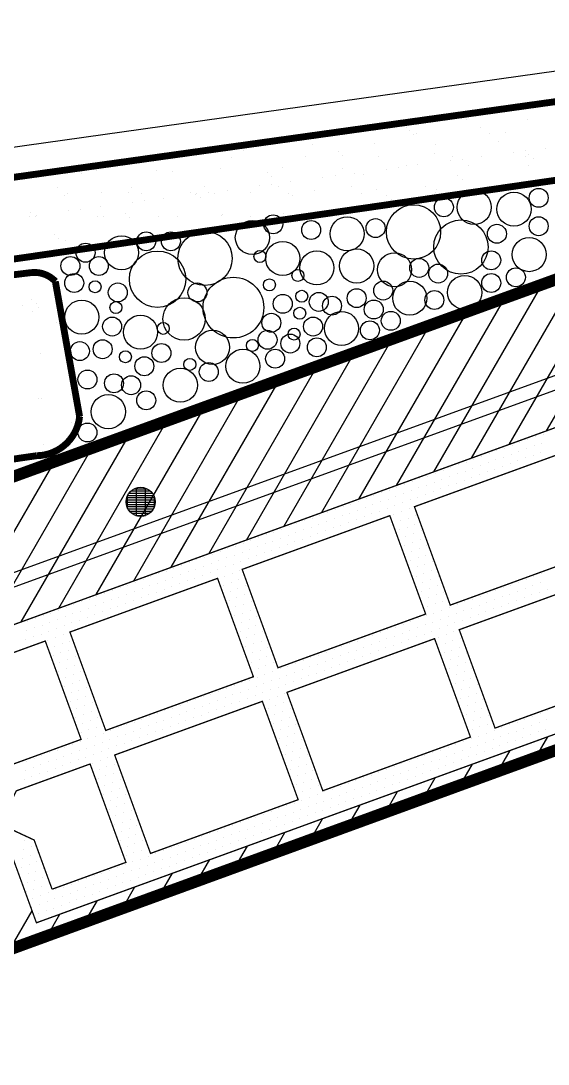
# Model space of a CAD drawing. Header units: inches. Extents: x -370 to 18, y -197 to 199.
# Drawn here: x -236.47 to -234.678, y -28.797 to -25.248 of the extents above; entities that cross this region are included whole.
import ezdxf

# ---------------------------------------------------------------- set-up
doc = ezdxf.new("R2010")
doc.units = ezdxf.units.IN
doc.header["$MEASUREMENT"] = 0
doc.layers.add('TRAMAS', color=7, linetype='Continuous')

# ---------------------------------------------------------------- blocks, each defined once
blk = doc.blocks.new('*X580')
at = {"color": 0}
for p, q in [((3.1316, 4.1241), (3.3423, 4.489)), ((3.0585, 4.0975), (3.2692, 4.4624)), ((2.9854, 4.0709), (3.1961, 4.4358)), ((2.9123, 4.0443), (3.123, 4.4093)), ((2.8392, 4.0177), (3.05, 4.3827)), ((2.7661, 3.9911), (2.9769, 4.3561)), ((2.6931, 3.9645), (2.9038, 4.3296)), ((2.62, 3.9379), (2.8307, 4.303)), ((2.5469, 3.9113), (2.7577, 4.2764)), ((2.4738, 3.8847), (2.6846, 4.2499)), ((2.4007, 3.8581), (2.6115, 4.2233)), ((2.3276, 3.8315), (2.5384, 4.1967)), ((2.2545, 3.8049), (2.4654, 4.1701)), ((2.1814, 3.7783), (2.3923, 4.1436)), ((2.1083, 3.7517), (2.3192, 4.117)), ((2.0352, 3.7251), (2.2461, 4.0904)), ((1.9621, 3.6985), (2.1731, 4.0639)), ((3.1105, 3.4875), (3.1338, 3.5279)), ((3.0373, 3.4608), (3.0607, 3.5013)), ((2.9641, 3.434), (2.9876, 3.4747)), ((2.891, 3.4073), (2.9145, 3.4481)), ((2.8178, 3.3806), (2.8414, 3.4215)), ((2.7447, 3.3539), (2.7683, 3.3949)), ((2.6715, 3.3272), (2.6952, 3.3683)), ((2.5983, 3.3005), (2.6221, 3.3417)), ((2.5252, 3.2737), (2.5491, 3.3151)), ((2.452, 3.247), (2.476, 3.2885)), ((2.3789, 3.2203), (2.4029, 3.2619)), ((2.3057, 3.1936), (2.3298, 3.2353)), ((2.2325, 3.1669), (2.2567, 3.2087)), ((2.0862, 3.1134), (2.1297, 3.1887)), ((2.1594, 3.1402), (2.1836, 3.1821))]:
    blk.add_line(p, q, dxfattribs=at)
blk = doc.blocks.new('*X577')
at = {"color": 0}
for p, q in [((6.0625, 5.4375), (6.0625, 5.4375)), ((6.09375, 5.4375), (6.09375, 5.4375)), ((6.125, 5.4375), (6.125, 5.4375)), ((6.15625, 5.4375), (6.15625, 5.4375)), ((6.1875, 5.4375), (6.1875, 5.4375)), ((6.21875, 5.4375), (6.21875, 5.4375)), ((6.25, 5.4375), (6.25, 5.4375)), ((6.28125, 5.4375), (6.28125, 5.4375)), ((6.3125, 5.4375), (6.3125, 5.4375)), ((6.34375, 5.4375), (6.34375, 5.4375)), ((6.375, 5.4375), (6.375, 5.4375)), ((6.40625, 5.4375), (6.40625, 5.4375)), ((6.4375, 5.4375), (6.4375, 5.4375)), ((6.46875, 5.4375), (6.46875, 5.4375)), ((6.5, 5.4375), (6.5, 5.4375)), ((6.53125, 5.4375), (6.53125, 5.4375)), ((6.5625, 5.4375), (6.5625, 5.4375)), ((6.59375, 5.4375), (6.59375, 5.4375)), ((6.625, 5.4375), (6.625, 5.4375)), ((6.65625, 5.4375), (6.65625, 5.4375)), ((6.6875, 5.4375), (6.6875, 5.4375)), ((6.71875, 5.4375), (6.71875, 5.4375)), ((6.75, 5.4375), (6.75, 5.4375)), ((6.78125, 5.4375), (6.78125, 5.4375)), ((6.8125, 5.4375), (6.8125, 5.4375)), ((6.84375, 5.4375), (6.84375, 5.4375)), ((6.875, 5.4375), (6.875, 5.4375)), ((6.90625, 5.4375), (6.90625, 5.4375)), ((6.9375, 5.4375), (6.9375, 5.4375)), ((6.96875, 5.4375), (6.96875, 5.4375)), ((7, 5.4375), (7, 5.4375)), ((7.03125, 5.4375), (7.03125, 5.4375)), ((7.0625, 5.4375), (7.0625, 5.4375)), ((7.09375, 5.4375), (7.09375, 5.4375)), ((7.125, 5.4375), (7.125, 5.4375)), ((7.15625, 5.4375), (7.15625, 5.4375)), ((7.1875, 5.4375), (7.1875, 5.4375)), ((7.21875, 5.4375), (7.21875, 5.4375)), ((7.25, 5.4375), (7.25, 5.4375)), ((7.28125, 5.4375), (7.28125, 5.4375)), ((7.3125, 5.4375), (7.3125, 5.4375)), ((7.34375, 5.4375), (7.34375, 5.4375)), ((7.375, 5.4375), (7.375, 5.4375)), ((7.40625, 5.4375), (7.40625, 5.4375)), ((7.4375, 5.4375), (7.4375, 5.4375)), ((7.46875, 5.4375), (7.46875, 5.4375)), ((7.5, 5.4375), (7.5, 5.4375)), ((7.53125, 5.4375), (7.53125, 5.4375)), ((7.5625, 5.4375), (7.5625, 5.4375)), ((7.59375, 5.4375), (7.59375, 5.4375)), ((7.625, 5.4375), (7.625, 5.4375)), ((7.65625, 5.4375), (7.65625, 5.4375)), ((7.6875, 5.4375), (7.6875, 5.4375)), ((7.71875, 5.4375), (7.71875, 5.4375)), ((7.75, 5.4375), (7.75, 5.4375)), ((7.78125, 5.4375), (7.78125, 5.4375)), ((7.8125, 5.4375), (7.8125, 5.4375)), ((7.84375, 5.4375), (7.84375, 5.4375)), ((7.875, 5.4375), (7.875, 5.4375)), ((7.90625, 5.4375), (7.90625, 5.4375)), ((7.9375, 5.4375), (7.9375, 5.4375)), ((7.96875, 5.4375), (7.96875, 5.4375)), ((8, 5.4375), (8, 5.4375)), ((8.03125, 5.4375), (8.03125, 5.4375)), ((8.0625, 5.4375), (8.0625, 5.4375)), ((8.09375, 5.4375), (8.09375, 5.4375)), ((8.125, 5.4375), (8.125, 5.4375)), ((8.15625, 5.4375), (8.15625, 5.4375)), ((6.046875, 5.40625), (6.046875, 5.40625)), ((6.078125, 5.40625), (6.078125, 5.40625)), ((6.109375, 5.40625), (6.109375, 5.40625)), ((6.140625, 5.40625), (6.140625, 5.40625)), ((6.171875, 5.40625), (6.171875, 5.40625)), ((6.203125, 5.40625), (6.203125, 5.40625)), ((6.234375, 5.40625), (6.234375, 5.40625)), ((6.265625, 5.40625), (6.265625, 5.40625)), ((6.296875, 5.40625), (6.296875, 5.40625)), ((6.328125, 5.40625), (6.328125, 5.40625)), ((6.359375, 5.40625), (6.359375, 5.40625)), ((6.390625, 5.40625), (6.390625, 5.40625)), ((6.421875, 5.40625), (6.421875, 5.40625)), ((6.453125, 5.40625), (6.453125, 5.40625)), ((6.484375, 5.40625), (6.484375, 5.40625)), ((6.515625, 5.40625), (6.515625, 5.40625)), ((6.546875, 5.40625), (6.546875, 5.40625)), ((6.578125, 5.40625), (6.578125, 5.40625)), ((6.609375, 5.40625), (6.609375, 5.40625)), ((6.640625, 5.40625), (6.640625, 5.40625)), ((6.671875, 5.40625), (6.671875, 5.40625)), ((6.703125, 5.40625), (6.703125, 5.40625)), ((6.734375, 5.40625), (6.734375, 5.40625)), ((6.765625, 5.40625), (6.765625, 5.40625)), ((6.796875, 5.40625), (6.796875, 5.40625)), ((6.828125, 5.40625), (6.828125, 5.40625)), ((6.859375, 5.40625), (6.859375, 5.40625)), ((6.890625, 5.40625), (6.890625, 5.40625)), ((6.921875, 5.40625), (6.921875, 5.40625)), ((6.953125, 5.40625), (6.953125, 5.40625)), ((6.984375, 5.40625), (6.984375, 5.40625)), ((7.015625, 5.40625), (7.015625, 5.40625)), ((7.046875, 5.40625), (7.046875, 5.40625)), ((7.078125, 5.40625), (7.078125, 5.40625)), ((7.109375, 5.40625), (7.109375, 5.40625)), ((7.140625, 5.40625), (7.140625, 5.40625)), ((7.171875, 5.40625), (7.171875, 5.40625)), ((7.203125, 5.40625), (7.203125, 5.40625)), ((7.234375, 5.40625), (7.234375, 5.40625)), ((7.265625, 5.40625), (7.265625, 5.40625)), ((7.296875, 5.40625), (7.296875, 5.40625)), ((7.328125, 5.40625), (7.328125, 5.40625)), ((7.359375, 5.40625), (7.359375, 5.40625)), ((7.390625, 5.40625), (7.390625, 5.40625)), ((7.421875, 5.40625), (7.421875, 5.40625)), ((7.453125, 5.40625), (7.453125, 5.40625)), ((7.484375, 5.40625), (7.484375, 5.40625)), ((7.515625, 5.40625), (7.515625, 5.40625)), ((7.546875, 5.40625), (7.546875, 5.40625)), ((7.578125, 5.40625), (7.578125, 5.40625)), ((7.609375, 5.40625), (7.609375, 5.40625)), ((7.640625, 5.40625), (7.640625, 5.40625)), ((7.671875, 5.40625), (7.671875, 5.40625)), ((7.703125, 5.40625), (7.703125, 5.40625)), ((7.734375, 5.40625), (7.734375, 5.40625)), ((7.765625, 5.40625), (7.765625, 5.40625)), ((7.796875, 5.40625), (7.796875, 5.40625)), ((7.828125, 5.40625), (7.828125, 5.40625)), ((7.859375, 5.40625), (7.859375, 5.40625)), ((7.890625, 5.40625), (7.890625, 5.40625)), ((7.921875, 5.40625), (7.921875, 5.40625)), ((7.953125, 5.40625), (7.953125, 5.40625)), ((7.984375, 5.40625), (7.984375, 5.40625)), ((8.015625, 5.40625), (8.015625, 5.40625)), ((8.046875, 5.40625), (8.046875, 5.40625)), ((8.078125, 5.40625), (8.078125, 5.40625)), ((8.109375, 5.40625), (8.109375, 5.40625)), ((8.140625, 5.40625), (8.140625, 5.40625)), ((6.03125, 5.375), (6.03125, 5.375)), ((6.0625, 5.375), (6.0625, 5.375)), ((6.09375, 5.375), (6.09375, 5.375)), ((6.109375, 5.34375), (6.109375, 5.34375)), ((6.125, 5.375), (6.125, 5.375)), ((6.140625, 5.34375), (6.140625, 5.34375)), ((6.15625, 5.375), (6.15625, 5.375)), ((6.171875, 5.34375), (6.171875, 5.34375)), ((6.1875, 5.375), (6.1875, 5.375)), ((6.21875, 5.375), (6.21875, 5.375)), ((6.25, 5.375), (6.25, 5.375)), ((6.28125, 5.375), (6.28125, 5.375)), ((6.3125, 5.375), (6.3125, 5.375)), ((6.34375, 5.375), (6.34375, 5.375)), ((6.375, 5.375), (6.375, 5.375)), ((6.40625, 5.375), (6.40625, 5.375)), ((6.4375, 5.375), (6.4375, 5.375)), ((6.46875, 5.375), (6.46875, 5.375)), ((6.5, 5.375), (6.5, 5.375)), ((6.53125, 5.375), (6.53125, 5.375)), ((6.5625, 5.375), (6.5625, 5.375)), ((6.59375, 5.375), (6.59375, 5.375)), ((6.625, 5.375), (6.625, 5.375)), ((6.65625, 5.375), (6.65625, 5.375)), ((6.6875, 5.375), (6.6875, 5.375)), ((6.71875, 5.375), (6.71875, 5.375)), ((6.75, 5.375), (6.75, 5.375)), ((6.78125, 5.375), (6.78125, 5.375)), ((6.8125, 5.375), (6.8125, 5.375)), ((6.828125, 5.34375), (6.828125, 5.34375)), ((6.84375, 5.375), (6.84375, 5.375)), ((6.859375, 5.34375), (6.859375, 5.34375)), ((6.875, 5.375), (6.875, 5.375)), ((6.890625, 5.34375), (6.890625, 5.34375)), ((6.90625, 5.375), (6.90625, 5.375)), ((6.9375, 5.375), (6.9375, 5.375)), ((6.96875, 5.375), (6.96875, 5.375)), ((7, 5.375), (7, 5.375)), ((7.03125, 5.375), (7.03125, 5.375)), ((7.0625, 5.375), (7.0625, 5.375)), ((7.09375, 5.375), (7.09375, 5.375)), ((7.125, 5.375), (7.125, 5.375)), ((7.15625, 5.375), (7.15625, 5.375)), ((7.1875, 5.375), (7.1875, 5.375)), ((7.21875, 5.375), (7.21875, 5.375)), ((7.25, 5.375), (7.25, 5.375)), ((7.28125, 5.375), (7.28125, 5.375)), ((7.3125, 5.375), (7.3125, 5.375)), ((7.34375, 5.375), (7.34375, 5.375)), ((7.375, 5.375), (7.375, 5.375)), ((7.40625, 5.375), (7.40625, 5.375)), ((7.4375, 5.375), (7.4375, 5.375)), ((7.46875, 5.375), (7.46875, 5.375)), ((7.5, 5.375), (7.5, 5.375)), ((7.515625, 5.34375), (7.515625, 5.34375)), ((7.53125, 5.375), (7.53125, 5.375)), ((7.546875, 5.34375), (7.546875, 5.34375)), ((7.5625, 5.375), (7.5625, 5.375)), ((7.578125, 5.34375), (7.578125, 5.34375)), ((7.59375, 5.375), (7.59375, 5.375)), ((7.625, 5.375), (7.625, 5.375)), ((7.65625, 5.375), (7.65625, 5.375)), ((7.6875, 5.375), (7.6875, 5.375)), ((7.71875, 5.375), (7.71875, 5.375)), ((7.75, 5.375), (7.75, 5.375)), ((7.78125, 5.375), (7.78125, 5.375)), ((7.8125, 5.375), (7.8125, 5.375)), ((7.84375, 5.375), (7.84375, 5.375)), ((7.875, 5.375), (7.875, 5.375)), ((7.90625, 5.375), (7.90625, 5.375)), ((7.9375, 5.375), (7.9375, 5.375)), ((7.96875, 5.375), (7.96875, 5.375)), ((8, 5.375), (8, 5.375)), ((8.03125, 5.375), (8.03125, 5.375)), ((8.0625, 5.375), (8.0625, 5.375)), ((8.09375, 5.375), (8.09375, 5.375)), ((8.125, 5.375), (8.125, 5.375)), ((6.125, 5.3125), (6.125, 5.3125)), ((6.15625, 5.3125), (6.15625, 5.3125)), ((6.1875, 5.3125), (6.1875, 5.3125)), ((6.8125, 5.3125), (6.8125, 5.3125)), ((6.84375, 5.3125), (6.84375, 5.3125)), ((6.875, 5.3125), (6.875, 5.3125)), ((7.5, 5.3125), (7.5, 5.3125)), ((7.53125, 5.3125), (7.53125, 5.3125)), ((7.5625, 5.3125), (7.5625, 5.3125)), ((7.59375, 5.3125), (7.59375, 5.3125)), ((6.109375, 5.28125), (6.109375, 5.28125)), ((6.140625, 5.28125), (6.140625, 5.28125)), ((6.171875, 5.28125), (6.171875, 5.28125)), ((6.828125, 5.28125), (6.828125, 5.28125)), ((6.859375, 5.28125), (6.859375, 5.28125)), ((6.890625, 5.28125), (6.890625, 5.28125)), ((7.515625, 5.28125), (7.515625, 5.28125)), ((7.546875, 5.28125), (7.546875, 5.28125)), ((7.578125, 5.28125), (7.578125, 5.28125)), ((6.125, 5.25), (6.125, 5.25)), ((6.15625, 5.25), (6.15625, 5.25)), ((6.1875, 5.25), (6.1875, 5.25)), ((6.8125, 5.25), (6.8125, 5.25)), ((6.84375, 5.25), (6.84375, 5.25)), ((6.875, 5.25), (6.875, 5.25)), ((7.5, 5.25), (7.5, 5.25)), ((7.53125, 5.25), (7.53125, 5.25)), ((7.5625, 5.25), (7.5625, 5.25)), ((7.59375, 5.25), (7.59375, 5.25)), ((6.109375, 5.21875), (6.109375, 5.21875)), ((6.125, 5.1875), (6.125, 5.1875)), ((6.140625, 5.21875), (6.140625, 5.21875)), ((6.15625, 5.1875), (6.15625, 5.1875)), ((6.171875, 5.21875), (6.171875, 5.21875)), ((6.1875, 5.1875), (6.1875, 5.1875)), ((6.8125, 5.1875), (6.8125, 5.1875)), ((6.828125, 5.21875), (6.828125, 5.21875)), ((6.84375, 5.1875), (6.84375, 5.1875)), ((6.859375, 5.21875), (6.859375, 5.21875)), ((6.875, 5.1875), (6.875, 5.1875)), ((6.890625, 5.21875), (6.890625, 5.21875)), ((7.5, 5.1875), (7.5, 5.1875)), ((7.515625, 5.21875), (7.515625, 5.21875)), ((7.53125, 5.1875), (7.53125, 5.1875)), ((7.546875, 5.21875), (7.546875, 5.21875)), ((7.5625, 5.1875), (7.5625, 5.1875)), ((7.578125, 5.21875), (7.578125, 5.21875)), ((7.59375, 5.1875), (7.59375, 5.1875)), ((6.109375, 5.15625), (6.109375, 5.15625)), ((6.140625, 5.15625), (6.140625, 5.15625)), ((6.171875, 5.15625), (6.171875, 5.15625)), ((6.828125, 5.15625), (6.828125, 5.15625)), ((6.859375, 5.15625), (6.859375, 5.15625)), ((6.890625, 5.15625), (6.890625, 5.15625)), ((7.515625, 5.15625), (7.515625, 5.15625)), ((7.546875, 5.15625), (7.546875, 5.15625)), ((7.578125, 5.15625), (7.578125, 5.15625)), ((6.125, 5.125), (6.125, 5.125)), ((6.15625, 5.125), (6.15625, 5.125)), ((6.1875, 5.125), (6.1875, 5.125)), ((6.8125, 5.125), (6.8125, 5.125)), ((6.84375, 5.125), (6.84375, 5.125)), ((6.875, 5.125), (6.875, 5.125)), ((7.5, 5.125), (7.5, 5.125)), ((7.53125, 5.125), (7.53125, 5.125)), ((7.5625, 5.125), (7.5625, 5.125)), ((7.59375, 5.125), (7.59375, 5.125)), ((6.109375, 5.09375), (6.109375, 5.09375)), ((6.125, 5.0625), (6.125, 5.0625)), ((6.140625, 5.09375), (6.140625, 5.09375)), ((6.15625, 5.0625), (6.15625, 5.0625)), ((6.171875, 5.09375), (6.171875, 5.09375)), ((6.1875, 5.0625), (6.1875, 5.0625)), ((6.8125, 5.0625), (6.8125, 5.0625)), ((6.828125, 5.09375), (6.828125, 5.09375)), ((6.84375, 5.0625), (6.84375, 5.0625)), ((6.859375, 5.09375), (6.859375, 5.09375)), ((6.875, 5.0625), (6.875, 5.0625)), ((6.890625, 5.09375), (6.890625, 5.09375)), ((7.5, 5.0625), (7.5, 5.0625)), ((7.515625, 5.09375), (7.515625, 5.09375)), ((7.53125, 5.0625), (7.53125, 5.0625)), ((7.546875, 5.09375), (7.546875, 5.09375)), ((7.5625, 5.0625), (7.5625, 5.0625)), ((7.578125, 5.09375), (7.578125, 5.09375)), ((7.59375, 5.0625), (7.59375, 5.0625)), ((6.109375, 5.03125), (6.109375, 5.03125)), ((6.140625, 5.03125), (6.140625, 5.03125)), ((6.171875, 5.03125), (6.171875, 5.03125)), ((6.828125, 5.03125), (6.828125, 5.03125)), ((6.859375, 5.03125), (6.859375, 5.03125)), ((6.890625, 5.03125), (6.890625, 5.03125)), ((7.515625, 5.03125), (7.515625, 5.03125)), ((7.546875, 5.03125), (7.546875, 5.03125)), ((7.578125, 5.03125), (7.578125, 5.03125)), ((6.125, 5), (6.125, 5)), ((6.15625, 5), (6.15625, 5)), ((6.1875, 5), (6.1875, 5)), ((6.8125, 5), (6.8125, 5)), ((6.84375, 5), (6.84375, 5)), ((6.875, 5), (6.875, 5)), ((7.5, 5), (7.5, 5)), ((7.53125, 5), (7.53125, 5)), ((7.5625, 5), (7.5625, 5)), ((7.59375, 5), (7.59375, 5)), ((6.109375, 4.96875), (6.109375, 4.96875)), ((6.140625, 4.96875), (6.140625, 4.96875)), ((6.171875, 4.96875), (6.171875, 4.96875)), ((6.828125, 4.96875), (6.828125, 4.96875)), ((6.859375, 4.96875), (6.859375, 4.96875)), ((6.890625, 4.96875), (6.890625, 4.96875)), ((7.515625, 4.96875), (7.515625, 4.96875)), ((7.546875, 4.96875), (7.546875, 4.96875)), ((7.578125, 4.96875), (7.578125, 4.96875)), ((5.859375, 4.90625), (5.859375, 4.90625)), ((5.875, 4.9375), (5.875, 4.9375)), ((5.890625, 4.90625), (5.890625, 4.90625)), ((5.90625, 4.9375), (5.90625, 4.9375)), ((5.921875, 4.90625), (5.921875, 4.90625)), ((5.9375, 4.9375), (5.9375, 4.9375)), ((5.953125, 4.90625), (5.953125, 4.90625)), ((5.96875, 4.9375), (5.96875, 4.9375)), ((5.984375, 4.90625), (5.984375, 4.90625)), ((6, 4.9375), (6, 4.9375)), ((6.015625, 4.90625), (6.015625, 4.90625)), ((6.03125, 4.9375), (6.03125, 4.9375)), ((6.046875, 4.90625), (6.046875, 4.90625)), ((6.0625, 4.9375), (6.0625, 4.9375)), ((6.078125, 4.90625), (6.078125, 4.90625)), ((6.09375, 4.9375), (6.09375, 4.9375)), ((6.109375, 4.90625), (6.109375, 4.90625)), ((6.125, 4.9375), (6.125, 4.9375)), ((6.140625, 4.90625), (6.140625, 4.90625)), ((6.15625, 4.9375), (6.15625, 4.9375)), ((6.171875, 4.90625), (6.171875, 4.90625)), ((6.1875, 4.9375), (6.1875, 4.9375)), ((6.203125, 4.90625), (6.203125, 4.90625)), ((6.21875, 4.9375), (6.21875, 4.9375)), ((6.234375, 4.90625), (6.234375, 4.90625)), ((6.25, 4.9375), (6.25, 4.9375)), ((6.265625, 4.90625), (6.265625, 4.90625)), ((6.28125, 4.9375), (6.28125, 4.9375)), ((6.296875, 4.90625), (6.296875, 4.90625)), ((6.3125, 4.9375), (6.3125, 4.9375)), ((6.328125, 4.90625), (6.328125, 4.90625)), ((6.34375, 4.9375), (6.34375, 4.9375)), ((6.359375, 4.90625), (6.359375, 4.90625)), ((6.375, 4.9375), (6.375, 4.9375)), ((6.390625, 4.90625), (6.390625, 4.90625)), ((6.40625, 4.9375), (6.40625, 4.9375)), ((6.421875, 4.90625), (6.421875, 4.90625)), ((6.4375, 4.9375), (6.4375, 4.9375)), ((6.453125, 4.90625), (6.453125, 4.90625)), ((6.46875, 4.9375), (6.46875, 4.9375)), ((6.484375, 4.90625), (6.484375, 4.90625)), ((6.5, 4.9375), (6.5, 4.9375)), ((6.515625, 4.90625), (6.515625, 4.90625)), ((6.53125, 4.9375), (6.53125, 4.9375)), ((6.546875, 4.90625), (6.546875, 4.90625)), ((6.5625, 4.9375), (6.5625, 4.9375)), ((6.578125, 4.90625), (6.578125, 4.90625)), ((6.59375, 4.9375), (6.59375, 4.9375)), ((6.609375, 4.90625), (6.609375, 4.90625)), ((6.625, 4.9375), (6.625, 4.9375)), ((6.640625, 4.90625), (6.640625, 4.90625)), ((6.65625, 4.9375), (6.65625, 4.9375)), ((6.671875, 4.90625), (6.671875, 4.90625)), ((6.6875, 4.9375), (6.6875, 4.9375)), ((6.703125, 4.90625), (6.703125, 4.90625)), ((6.71875, 4.9375), (6.71875, 4.9375)), ((6.734375, 4.90625), (6.734375, 4.90625)), ((6.75, 4.9375), (6.75, 4.9375)), ((6.765625, 4.90625), (6.765625, 4.90625)), ((6.78125, 4.9375), (6.78125, 4.9375)), ((6.796875, 4.90625), (6.796875, 4.90625)), ((6.8125, 4.9375), (6.8125, 4.9375)), ((6.828125, 4.90625), (6.828125, 4.90625)), ((6.84375, 4.9375), (6.84375, 4.9375)), ((6.859375, 4.90625), (6.859375, 4.90625)), ((6.875, 4.9375), (6.875, 4.9375)), ((6.890625, 4.90625), (6.890625, 4.90625)), ((6.90625, 4.9375), (6.90625, 4.9375)), ((6.921875, 4.90625), (6.921875, 4.90625)), ((6.9375, 4.9375), (6.9375, 4.9375)), ((6.953125, 4.90625), (6.953125, 4.90625)), ((6.96875, 4.9375), (6.96875, 4.9375)), ((6.984375, 4.90625), (6.984375, 4.90625)), ((7, 4.9375), (7, 4.9375)), ((7.015625, 4.90625), (7.015625, 4.90625)), ((7.03125, 4.9375), (7.03125, 4.9375)), ((7.046875, 4.90625), (7.046875, 4.90625)), ((7.0625, 4.9375), (7.0625, 4.9375)), ((7.078125, 4.90625), (7.078125, 4.90625)), ((7.09375, 4.9375), (7.09375, 4.9375)), ((7.109375, 4.90625), (7.109375, 4.90625)), ((7.125, 4.9375), (7.125, 4.9375)), ((7.140625, 4.90625), (7.140625, 4.90625)), ((7.15625, 4.9375), (7.15625, 4.9375)), ((7.171875, 4.90625), (7.171875, 4.90625)), ((7.1875, 4.9375), (7.1875, 4.9375)), ((7.203125, 4.90625), (7.203125, 4.90625)), ((7.21875, 4.9375), (7.21875, 4.9375)), ((7.234375, 4.90625), (7.234375, 4.90625)), ((7.25, 4.9375), (7.25, 4.9375)), ((7.265625, 4.90625), (7.265625, 4.90625)), ((7.28125, 4.9375), (7.28125, 4.9375)), ((7.296875, 4.90625), (7.296875, 4.90625)), ((7.3125, 4.9375), (7.3125, 4.9375)), ((7.328125, 4.90625), (7.328125, 4.90625)), ((7.34375, 4.9375), (7.34375, 4.9375)), ((7.359375, 4.90625), (7.359375, 4.90625)), ((7.375, 4.9375), (7.375, 4.9375)), ((7.390625, 4.90625), (7.390625, 4.90625)), ((7.40625, 4.9375), (7.40625, 4.9375)), ((7.421875, 4.90625), (7.421875, 4.90625)), ((7.4375, 4.9375), (7.4375, 4.9375)), ((7.453125, 4.90625), (7.453125, 4.90625)), ((7.46875, 4.9375), (7.46875, 4.9375)), ((7.484375, 4.90625), (7.484375, 4.90625)), ((7.5, 4.9375), (7.5, 4.9375)), ((7.515625, 4.90625), (7.515625, 4.90625)), ((7.53125, 4.9375), (7.53125, 4.9375)), ((7.546875, 4.90625), (7.546875, 4.90625)), ((7.5625, 4.9375), (7.5625, 4.9375)), ((7.578125, 4.90625), (7.578125, 4.90625)), ((7.59375, 4.9375), (7.59375, 4.9375)), ((7.609375, 4.90625), (7.609375, 4.90625)), ((7.625, 4.9375), (7.625, 4.9375)), ((7.640625, 4.90625), (7.640625, 4.90625)), ((7.65625, 4.9375), (7.65625, 4.9375)), ((7.671875, 4.90625), (7.671875, 4.90625)), ((7.6875, 4.9375), (7.6875, 4.9375)), ((7.703125, 4.90625), (7.703125, 4.90625)), ((7.71875, 4.9375), (7.71875, 4.9375)), ((7.734375, 4.90625), (7.734375, 4.90625)), ((7.75, 4.9375), (7.75, 4.9375)), ((7.765625, 4.90625), (7.765625, 4.90625)), ((7.78125, 4.9375), (7.78125, 4.9375)), ((7.796875, 4.90625), (7.796875, 4.90625)), ((7.8125, 4.9375), (7.8125, 4.9375)), ((7.828125, 4.90625), (7.828125, 4.90625)), ((7.84375, 4.9375), (7.84375, 4.9375)), ((7.859375, 4.90625), (7.859375, 4.90625)), ((7.875, 4.9375), (7.875, 4.9375)), ((7.890625, 4.90625), (7.890625, 4.90625)), ((7.90625, 4.9375), (7.90625, 4.9375)), ((7.921875, 4.90625), (7.921875, 4.90625)), ((7.9375, 4.9375), (7.9375, 4.9375)), ((7.953125, 4.90625), (7.953125, 4.90625)), ((7.96875, 4.9375), (7.96875, 4.9375)), ((5.84375, 4.875), (5.84375, 4.875)), ((5.875, 4.875), (5.875, 4.875)), ((5.90625, 4.875), (5.90625, 4.875)), ((5.9375, 4.875), (5.9375, 4.875)), ((5.96875, 4.875), (5.96875, 4.875)), ((6, 4.875), (6, 4.875)), ((6.03125, 4.875), (6.03125, 4.875)), ((6.0625, 4.875), (6.0625, 4.875)), ((6.09375, 4.875), (6.09375, 4.875)), ((6.125, 4.875), (6.125, 4.875)), ((6.15625, 4.875), (6.15625, 4.875)), ((6.1875, 4.875), (6.1875, 4.875)), ((6.21875, 4.875), (6.21875, 4.875)), ((6.25, 4.875), (6.25, 4.875)), ((6.28125, 4.875), (6.28125, 4.875)), ((6.3125, 4.875), (6.3125, 4.875)), ((6.34375, 4.875), (6.34375, 4.875)), ((6.375, 4.875), (6.375, 4.875)), ((6.40625, 4.875), (6.40625, 4.875)), ((6.4375, 4.875), (6.4375, 4.875)), ((6.46875, 4.875), (6.46875, 4.875)), ((6.5, 4.875), (6.5, 4.875)), ((6.53125, 4.875), (6.53125, 4.875)), ((6.5625, 4.875), (6.5625, 4.875)), ((6.59375, 4.875), (6.59375, 4.875)), ((6.625, 4.875), (6.625, 4.875)), ((6.65625, 4.875), (6.65625, 4.875)), ((6.6875, 4.875), (6.6875, 4.875)), ((6.71875, 4.875), (6.71875, 4.875)), ((6.75, 4.875), (6.75, 4.875)), ((6.78125, 4.875), (6.78125, 4.875)), ((6.8125, 4.875), (6.8125, 4.875)), ((6.84375, 4.875), (6.84375, 4.875)), ((6.875, 4.875), (6.875, 4.875)), ((6.90625, 4.875), (6.90625, 4.875)), ((6.9375, 4.875), (6.9375, 4.875)), ((6.96875, 4.875), (6.96875, 4.875)), ((7, 4.875), (7, 4.875)), ((7.03125, 4.875), (7.03125, 4.875)), ((7.0625, 4.875), (7.0625, 4.875)), ((7.09375, 4.875), (7.09375, 4.875)), ((7.125, 4.875), (7.125, 4.875)), ((7.15625, 4.875), (7.15625, 4.875)), ((7.1875, 4.875), (7.1875, 4.875)), ((7.21875, 4.875), (7.21875, 4.875)), ((7.25, 4.875), (7.25, 4.875)), ((7.28125, 4.875), (7.28125, 4.875)), ((7.3125, 4.875), (7.3125, 4.875)), ((7.34375, 4.875), (7.34375, 4.875)), ((7.375, 4.875), (7.375, 4.875)), ((7.40625, 4.875), (7.40625, 4.875)), ((7.4375, 4.875), (7.4375, 4.875)), ((7.46875, 4.875), (7.46875, 4.875)), ((7.5, 4.875), (7.5, 4.875)), ((7.53125, 4.875), (7.53125, 4.875)), ((7.5625, 4.875), (7.5625, 4.875)), ((7.59375, 4.875), (7.59375, 4.875)), ((7.625, 4.875), (7.625, 4.875)), ((7.65625, 4.875), (7.65625, 4.875)), ((7.6875, 4.875), (7.6875, 4.875)), ((7.71875, 4.875), (7.71875, 4.875)), ((7.75, 4.875), (7.75, 4.875)), ((7.78125, 4.875), (7.78125, 4.875)), ((7.8125, 4.875), (7.8125, 4.875)), ((7.84375, 4.875), (7.84375, 4.875)), ((7.875, 4.875), (7.875, 4.875)), ((7.90625, 4.875), (7.90625, 4.875)), ((7.9375, 4.875), (7.9375, 4.875)), ((7.96875, 4.875), (7.96875, 4.875)), ((6.109375, 4.84375), (6.109375, 4.84375)), ((6.140625, 4.84375), (6.140625, 4.84375)), ((6.171875, 4.84375), (6.171875, 4.84375)), ((6.828125, 4.84375), (6.828125, 4.84375)), ((6.859375, 4.84375), (6.859375, 4.84375)), ((6.890625, 4.84375), (6.890625, 4.84375)), ((7.515625, 4.84375), (7.515625, 4.84375)), ((7.546875, 4.84375), (7.546875, 4.84375)), ((7.578125, 4.84375), (7.578125, 4.84375)), ((6.125, 4.8125), (6.125, 4.8125)), ((6.15625, 4.8125), (6.15625, 4.8125)), ((6.1875, 4.8125), (6.1875, 4.8125)), ((6.8125, 4.8125), (6.8125, 4.8125)), ((6.84375, 4.8125), (6.84375, 4.8125)), ((6.875, 4.8125), (6.875, 4.8125)), ((7.5, 4.8125), (7.5, 4.8125)), ((7.53125, 4.8125), (7.53125, 4.8125)), ((7.5625, 4.8125), (7.5625, 4.8125)), ((7.59375, 4.8125), (7.59375, 4.8125)), ((6.109375, 4.78125), (6.109375, 4.78125)), ((6.125, 4.75), (6.125, 4.75)), ((6.140625, 4.78125), (6.140625, 4.78125)), ((6.15625, 4.75), (6.15625, 4.75)), ((6.171875, 4.78125), (6.171875, 4.78125)), ((6.1875, 4.75), (6.1875, 4.75)), ((6.8125, 4.75), (6.8125, 4.75)), ((6.828125, 4.78125), (6.828125, 4.78125)), ((6.84375, 4.75), (6.84375, 4.75)), ((6.859375, 4.78125), (6.859375, 4.78125)), ((6.875, 4.75), (6.875, 4.75)), ((6.890625, 4.78125), (6.890625, 4.78125)), ((7.5, 4.75), (7.5, 4.75)), ((7.515625, 4.78125), (7.515625, 4.78125)), ((7.53125, 4.75), (7.53125, 4.75)), ((7.546875, 4.78125), (7.546875, 4.78125)), ((7.5625, 4.75), (7.5625, 4.75)), ((7.578125, 4.78125), (7.578125, 4.78125)), ((7.59375, 4.75), (7.59375, 4.75)), ((6.109375, 4.71875), (6.109375, 4.71875)), ((6.140625, 4.71875), (6.140625, 4.71875)), ((6.171875, 4.71875), (6.171875, 4.71875)), ((6.828125, 4.71875), (6.828125, 4.71875)), ((6.859375, 4.71875), (6.859375, 4.71875)), ((6.890625, 4.71875), (6.890625, 4.71875)), ((7.515625, 4.71875), (7.515625, 4.71875)), ((7.546875, 4.71875), (7.546875, 4.71875)), ((7.578125, 4.71875), (7.578125, 4.71875)), ((6.125, 4.6875), (6.125, 4.6875)), ((6.15625, 4.6875), (6.15625, 4.6875)), ((6.1875, 4.6875), (6.1875, 4.6875)), ((6.8125, 4.6875), (6.8125, 4.6875)), ((6.84375, 4.6875), (6.84375, 4.6875)), ((6.875, 4.6875), (6.875, 4.6875)), ((7.5, 4.6875), (7.5, 4.6875)), ((7.53125, 4.6875), (7.53125, 4.6875)), ((7.5625, 4.6875), (7.5625, 4.6875)), ((7.59375, 4.6875), (7.59375, 4.6875)), ((5.75, 4.625), (5.75, 4.625)), ((5.765625, 4.65625), (5.765625, 4.65625)), ((5.78125, 4.625), (5.78125, 4.625)), ((6.109375, 4.65625), (6.109375, 4.65625)), ((6.125, 4.625), (6.125, 4.625)), ((6.140625, 4.65625), (6.140625, 4.65625)), ((6.15625, 4.625), (6.15625, 4.625)), ((6.171875, 4.65625), (6.171875, 4.65625)), ((6.1875, 4.625), (6.1875, 4.625)), ((6.8125, 4.625), (6.8125, 4.625)), ((6.828125, 4.65625), (6.828125, 4.65625)), ((6.84375, 4.625), (6.84375, 4.625)), ((6.859375, 4.65625), (6.859375, 4.65625)), ((6.875, 4.625), (6.875, 4.625)), ((6.890625, 4.65625), (6.890625, 4.65625)), ((7.5, 4.625), (7.5, 4.625)), ((7.515625, 4.65625), (7.515625, 4.65625)), ((7.53125, 4.625), (7.53125, 4.625)), ((7.546875, 4.65625), (7.546875, 4.65625)), ((7.5625, 4.625), (7.5625, 4.625)), ((7.578125, 4.65625), (7.578125, 4.65625)), ((7.59375, 4.625), (7.59375, 4.625)), ((5.734375, 4.59375), (5.734375, 4.59375)), ((5.765625, 4.59375), (5.765625, 4.59375)), ((5.796875, 4.59375), (5.796875, 4.59375)), ((6.109375, 4.59375), (6.109375, 4.59375)), ((6.140625, 4.59375), (6.140625, 4.59375)), ((6.171875, 4.59375), (6.171875, 4.59375)), ((6.828125, 4.59375), (6.828125, 4.59375)), ((6.859375, 4.59375), (6.859375, 4.59375)), ((6.890625, 4.59375), (6.890625, 4.59375)), ((7.515625, 4.59375), (7.515625, 4.59375)), ((7.546875, 4.59375), (7.546875, 4.59375)), ((7.578125, 4.59375), (7.578125, 4.59375)), ((5.71875, 4.5625), (5.71875, 4.5625)), ((5.75, 4.5625), (5.75, 4.5625)), ((5.78125, 4.5625), (5.78125, 4.5625)), ((6.125, 4.5625), (6.125, 4.5625)), ((6.15625, 4.5625), (6.15625, 4.5625)), ((6.1875, 4.5625), (6.1875, 4.5625)), ((6.8125, 4.5625), (6.8125, 4.5625)), ((6.84375, 4.5625), (6.84375, 4.5625)), ((6.875, 4.5625), (6.875, 4.5625)), ((7.5, 4.5625), (7.5, 4.5625)), ((7.53125, 4.5625), (7.53125, 4.5625)), ((7.5625, 4.5625), (7.5625, 4.5625)), ((7.59375, 4.5625), (7.59375, 4.5625)), ((5.734375, 4.53125), (5.734375, 4.53125)), ((5.765625, 4.53125), (5.765625, 4.53125)), ((5.796875, 4.53125), (5.796875, 4.53125)), ((6.109375, 4.53125), (6.109375, 4.53125)), ((6.140625, 4.53125), (6.140625, 4.53125)), ((6.171875, 4.53125), (6.171875, 4.53125)), ((6.828125, 4.53125), (6.828125, 4.53125)), ((6.859375, 4.53125), (6.859375, 4.53125)), ((6.890625, 4.53125), (6.890625, 4.53125)), ((7.515625, 4.53125), (7.515625, 4.53125)), ((7.546875, 4.53125), (7.546875, 4.53125)), ((7.578125, 4.53125), (7.578125, 4.53125)), ((5.703125, 4.46875), (5.703125, 4.46875)), ((5.71875, 4.5), (5.71875, 4.5)), ((5.734375, 4.46875), (5.734375, 4.46875)), ((5.75, 4.5), (5.75, 4.5)), ((5.765625, 4.46875), (5.765625, 4.46875)), ((5.78125, 4.5), (5.78125, 4.5)), ((5.796875, 4.46875), (5.796875, 4.46875)), ((6.109375, 4.46875), (6.109375, 4.46875)), ((6.125, 4.5), (6.125, 4.5)), ((6.140625, 4.46875), (6.140625, 4.46875)), ((6.15625, 4.5), (6.15625, 4.5)), ((6.171875, 4.46875), (6.171875, 4.46875)), ((6.1875, 4.5), (6.1875, 4.5)), ((6.8125, 4.5), (6.8125, 4.5)), ((6.828125, 4.46875), (6.828125, 4.46875)), ((6.84375, 4.5), (6.84375, 4.5)), ((6.859375, 4.46875), (6.859375, 4.46875)), ((6.875, 4.5), (6.875, 4.5)), ((6.890625, 4.46875), (6.890625, 4.46875)), ((7.5, 4.5), (7.5, 4.5)), ((7.515625, 4.46875), (7.515625, 4.46875)), ((7.53125, 4.5), (7.53125, 4.5)), ((7.546875, 4.46875), (7.546875, 4.46875)), ((7.5625, 4.5), (7.5625, 4.5)), ((7.578125, 4.46875), (7.578125, 4.46875)), ((7.59375, 4.5), (7.59375, 4.5)), ((5.71875, 4.4375), (5.71875, 4.4375)), ((5.75, 4.4375), (5.75, 4.4375)), ((5.78125, 4.4375), (5.78125, 4.4375)), ((5.8125, 4.4375), (5.8125, 4.4375)), ((5.84375, 4.4375), (5.84375, 4.4375)), ((5.875, 4.4375), (5.875, 4.4375)), ((5.90625, 4.4375), (5.90625, 4.4375)), ((5.9375, 4.4375), (5.9375, 4.4375)), ((5.96875, 4.4375), (5.96875, 4.4375)), ((6, 4.4375), (6, 4.4375)), ((6.03125, 4.4375), (6.03125, 4.4375)), ((6.0625, 4.4375), (6.0625, 4.4375)), ((6.09375, 4.4375), (6.09375, 4.4375)), ((6.125, 4.4375), (6.125, 4.4375)), ((6.15625, 4.4375), (6.15625, 4.4375)), ((6.1875, 4.4375), (6.1875, 4.4375)), ((6.21875, 4.4375), (6.21875, 4.4375)), ((6.25, 4.4375), (6.25, 4.4375)), ((6.28125, 4.4375), (6.28125, 4.4375)), ((6.3125, 4.4375), (6.3125, 4.4375)), ((6.34375, 4.4375), (6.34375, 4.4375)), ((6.375, 4.4375), (6.375, 4.4375)), ((6.40625, 4.4375), (6.40625, 4.4375)), ((6.4375, 4.4375), (6.4375, 4.4375)), ((6.46875, 4.4375), (6.46875, 4.4375)), ((6.5, 4.4375), (6.5, 4.4375)), ((6.53125, 4.4375), (6.53125, 4.4375)), ((6.5625, 4.4375), (6.5625, 4.4375)), ((6.59375, 4.4375), (6.59375, 4.4375)), ((6.625, 4.4375), (6.625, 4.4375)), ((6.65625, 4.4375), (6.65625, 4.4375)), ((6.6875, 4.4375), (6.6875, 4.4375)), ((6.71875, 4.4375), (6.71875, 4.4375)), ((6.75, 4.4375), (6.75, 4.4375)), ((6.78125, 4.4375), (6.78125, 4.4375)), ((6.8125, 4.4375), (6.8125, 4.4375)), ((6.84375, 4.4375), (6.84375, 4.4375)), ((6.875, 4.4375), (6.875, 4.4375)), ((6.90625, 4.4375), (6.90625, 4.4375)), ((6.9375, 4.4375), (6.9375, 4.4375)), ((6.96875, 4.4375), (6.96875, 4.4375)), ((7, 4.4375), (7, 4.4375)), ((7.03125, 4.4375), (7.03125, 4.4375)), ((7.0625, 4.4375), (7.0625, 4.4375)), ((7.09375, 4.4375), (7.09375, 4.4375)), ((7.125, 4.4375), (7.125, 4.4375)), ((7.15625, 4.4375), (7.15625, 4.4375)), ((7.1875, 4.4375), (7.1875, 4.4375)), ((7.21875, 4.4375), (7.21875, 4.4375)), ((7.25, 4.4375), (7.25, 4.4375)), ((7.28125, 4.4375), (7.28125, 4.4375)), ((7.3125, 4.4375), (7.3125, 4.4375)), ((7.34375, 4.4375), (7.34375, 4.4375)), ((7.375, 4.4375), (7.375, 4.4375)), ((7.40625, 4.4375), (7.40625, 4.4375)), ((7.4375, 4.4375), (7.4375, 4.4375)), ((7.46875, 4.4375), (7.46875, 4.4375)), ((7.5, 4.4375), (7.5, 4.4375)), ((7.53125, 4.4375), (7.53125, 4.4375)), ((7.5625, 4.4375), (7.5625, 4.4375)), ((7.59375, 4.4375), (7.59375, 4.4375)), ((7.625, 4.4375), (7.625, 4.4375)), ((7.65625, 4.4375), (7.65625, 4.4375)), ((7.6875, 4.4375), (7.6875, 4.4375)), ((7.71875, 4.4375), (7.71875, 4.4375)), ((7.75, 4.4375), (7.75, 4.4375)), ((7.78125, 4.4375), (7.78125, 4.4375)), ((7.8125, 4.4375), (7.8125, 4.4375)), ((5.703125, 4.40625), (5.703125, 4.40625)), ((5.734375, 4.40625), (5.734375, 4.40625)), ((5.765625, 4.40625), (5.765625, 4.40625)), ((5.796875, 4.40625), (5.796875, 4.40625)), ((5.828125, 4.40625), (5.828125, 4.40625)), ((5.859375, 4.40625), (5.859375, 4.40625)), ((5.890625, 4.40625), (5.890625, 4.40625)), ((5.921875, 4.40625), (5.921875, 4.40625)), ((5.953125, 4.40625), (5.953125, 4.40625)), ((5.984375, 4.40625), (5.984375, 4.40625)), ((6.015625, 4.40625), (6.015625, 4.40625)), ((6.046875, 4.40625), (6.046875, 4.40625)), ((6.078125, 4.40625), (6.078125, 4.40625)), ((6.109375, 4.40625), (6.109375, 4.40625)), ((6.140625, 4.40625), (6.140625, 4.40625)), ((6.171875, 4.40625), (6.171875, 4.40625)), ((6.203125, 4.40625), (6.203125, 4.40625)), ((6.234375, 4.40625), (6.234375, 4.40625)), ((6.265625, 4.40625), (6.265625, 4.40625)), ((6.296875, 4.40625), (6.296875, 4.40625)), ((6.328125, 4.40625), (6.328125, 4.40625)), ((6.359375, 4.40625), (6.359375, 4.40625)), ((6.390625, 4.40625), (6.390625, 4.40625)), ((6.421875, 4.40625), (6.421875, 4.40625)), ((6.453125, 4.40625), (6.453125, 4.40625)), ((6.484375, 4.40625), (6.484375, 4.40625)), ((6.515625, 4.40625), (6.515625, 4.40625)), ((6.546875, 4.40625), (6.546875, 4.40625)), ((6.578125, 4.40625), (6.578125, 4.40625)), ((6.609375, 4.40625), (6.609375, 4.40625)), ((6.640625, 4.40625), (6.640625, 4.40625)), ((6.671875, 4.40625), (6.671875, 4.40625)), ((6.703125, 4.40625), (6.703125, 4.40625)), ((6.734375, 4.40625), (6.734375, 4.40625)), ((6.765625, 4.40625), (6.765625, 4.40625)), ((6.796875, 4.40625), (6.796875, 4.40625)), ((6.828125, 4.40625), (6.828125, 4.40625)), ((6.859375, 4.40625), (6.859375, 4.40625)), ((6.890625, 4.40625), (6.890625, 4.40625)), ((6.921875, 4.40625), (6.921875, 4.40625)), ((6.953125, 4.40625), (6.953125, 4.40625)), ((6.984375, 4.40625), (6.984375, 4.40625)), ((7.015625, 4.40625), (7.015625, 4.40625)), ((7.046875, 4.40625), (7.046875, 4.40625)), ((7.078125, 4.40625), (7.078125, 4.40625)), ((7.109375, 4.40625), (7.109375, 4.40625)), ((7.140625, 4.40625), (7.140625, 4.40625)), ((7.171875, 4.40625), (7.171875, 4.40625)), ((7.203125, 4.40625), (7.203125, 4.40625)), ((7.234375, 4.40625), (7.234375, 4.40625)), ((7.265625, 4.40625), (7.265625, 4.40625)), ((7.296875, 4.40625), (7.296875, 4.40625)), ((7.328125, 4.40625), (7.328125, 4.40625)), ((7.359375, 4.40625), (7.359375, 4.40625)), ((7.390625, 4.40625), (7.390625, 4.40625)), ((7.421875, 4.40625), (7.421875, 4.40625)), ((7.453125, 4.40625), (7.453125, 4.40625)), ((7.484375, 4.40625), (7.484375, 4.40625)), ((7.515625, 4.40625), (7.515625, 4.40625)), ((7.546875, 4.40625), (7.546875, 4.40625)), ((7.578125, 4.40625), (7.578125, 4.40625)), ((7.609375, 4.40625), (7.609375, 4.40625)), ((7.640625, 4.40625), (7.640625, 4.40625)), ((7.671875, 4.40625), (7.671875, 4.40625)), ((7.703125, 4.40625), (7.703125, 4.40625)), ((7.734375, 4.40625), (7.734375, 4.40625)), ((7.765625, 4.40625), (7.765625, 4.40625)), ((7.796875, 4.40625), (7.796875, 4.40625)), ((5.71875, 4.375), (5.71875, 4.375)), ((5.75, 4.375), (5.75, 4.375)), ((5.78125, 4.375), (5.78125, 4.375)), ((5.8125, 4.375), (5.8125, 4.375)), ((5.84375, 4.375), (5.84375, 4.375)), ((5.875, 4.375), (5.875, 4.375)), ((5.90625, 4.375), (5.90625, 4.375)), ((5.9375, 4.375), (5.9375, 4.375)), ((5.96875, 4.375), (5.96875, 4.375)), ((6, 4.375), (6, 4.375)), ((6.03125, 4.375), (6.03125, 4.375)), ((6.0625, 4.375), (6.0625, 4.375)), ((6.09375, 4.375), (6.09375, 4.375)), ((6.125, 4.375), (6.125, 4.375)), ((6.15625, 4.375), (6.15625, 4.375)), ((6.1875, 4.375), (6.1875, 4.375)), ((6.21875, 4.375), (6.21875, 4.375)), ((6.25, 4.375), (6.25, 4.375)), ((6.28125, 4.375), (6.28125, 4.375)), ((6.3125, 4.375), (6.3125, 4.375)), ((6.34375, 4.375), (6.34375, 4.375)), ((6.375, 4.375), (6.375, 4.375)), ((6.40625, 4.375), (6.40625, 4.375)), ((6.4375, 4.375), (6.4375, 4.375)), ((6.46875, 4.375), (6.46875, 4.375)), ((6.5, 4.375), (6.5, 4.375)), ((6.53125, 4.375), (6.53125, 4.375)), ((6.5625, 4.375), (6.5625, 4.375)), ((6.59375, 4.375), (6.59375, 4.375)), ((6.625, 4.375), (6.625, 4.375)), ((6.65625, 4.375), (6.65625, 4.375)), ((6.6875, 4.375), (6.6875, 4.375)), ((6.71875, 4.375), (6.71875, 4.375)), ((6.75, 4.375), (6.75, 4.375)), ((6.78125, 4.375), (6.78125, 4.375)), ((6.8125, 4.375), (6.8125, 4.375)), ((6.84375, 4.375), (6.84375, 4.375)), ((6.875, 4.375), (6.875, 4.375)), ((6.90625, 4.375), (6.90625, 4.375)), ((6.9375, 4.375), (6.9375, 4.375)), ((6.96875, 4.375), (6.96875, 4.375)), ((7, 4.375), (7, 4.375)), ((7.03125, 4.375), (7.03125, 4.375)), ((7.0625, 4.375), (7.0625, 4.375)), ((7.09375, 4.375), (7.09375, 4.375)), ((7.125, 4.375), (7.125, 4.375)), ((7.15625, 4.375), (7.15625, 4.375)), ((7.1875, 4.375), (7.1875, 4.375)), ((7.21875, 4.375), (7.21875, 4.375)), ((7.25, 4.375), (7.25, 4.375)), ((7.28125, 4.375), (7.28125, 4.375)), ((7.3125, 4.375), (7.3125, 4.375)), ((7.34375, 4.375), (7.34375, 4.375)), ((7.375, 4.375), (7.375, 4.375)), ((7.40625, 4.375), (7.40625, 4.375)), ((7.4375, 4.375), (7.4375, 4.375)), ((7.46875, 4.375), (7.46875, 4.375)), ((7.5, 4.375), (7.5, 4.375)), ((7.53125, 4.375), (7.53125, 4.375)), ((7.5625, 4.375), (7.5625, 4.375)), ((7.59375, 4.375), (7.59375, 4.375)), ((7.625, 4.375), (7.625, 4.375)), ((7.65625, 4.375), (7.65625, 4.375)), ((7.6875, 4.375), (7.6875, 4.375)), ((7.71875, 4.375), (7.71875, 4.375)), ((7.75, 4.375), (7.75, 4.375)), ((7.78125, 4.375), (7.78125, 4.375))]:
    blk.add_line(p, q, dxfattribs=at)
blk = doc.blocks.new('*X574')
at = {"color": 0}
for p, q in [((3.3032, 4.338), (3.3032, 4.338)), ((3.1706, 4.3154), (3.1706, 4.3154)), ((3.273, 4.3286), (3.273, 4.3286)), ((3.2952, 4.3157), (3.2952, 4.3157)), ((3.3753, 4.3281), (3.3753, 4.3281)), ((3.0629, 4.3045), (3.0629, 4.3045)), ((3.1756, 4.3096), (3.1756, 4.3096)), ((3.1829, 4.3029), (3.1829, 4.3029)), ((3.1875, 4.3047), (3.1875, 4.3047)), ((3.312, 4.3049), (3.312, 4.3049)), ((3.338, 4.3061), (3.338, 4.3061)), ((2.904, 4.2825), (2.904, 4.2825)), ((3.012, 4.2864), (3.012, 4.2864)), ((3.1167, 4.2877), (3.1167, 4.2877)), ((3.2191, 4.2872), (3.2191, 4.2872)), ((3.3271, 4.2911), (3.3271, 4.2911)), ((3.4055, 4.2803), (3.4055, 4.2803)), ((2.8745, 4.2653), (2.8745, 4.2653)), ((2.8953, 4.2759), (2.8953, 4.2759)), ((2.9991, 4.2655), (2.9991, 4.2655)), ((3.0553, 4.2745), (3.0553, 4.2745)), ((3.0627, 4.2678), (3.0627, 4.2678)), ((3.1236, 4.2658), (3.1236, 4.2658)), ((3.2177, 4.271), (3.2177, 4.271)), ((3.2482, 4.266), (3.2482, 4.266)), ((3.2653, 4.2618), (3.2653, 4.2618)), ((3.2978, 4.2661), (3.2978, 4.2661)), ((3.3521, 4.2733), (3.3521, 4.2733)), ((3.3728, 4.2662), (3.3728, 4.2662)), ((3.373, 4.276), (3.373, 4.276)), ((3.3778, 4.2696), (3.3778, 4.2696)), ((3.3852, 4.2628), (3.3852, 4.2628)), ((2.6126, 4.2443), (2.6126, 4.2443)), ((2.8558, 4.2455), (2.8558, 4.2455)), ((2.9605, 4.2468), (2.9605, 4.2468)), ((3.0628, 4.2463), (3.0628, 4.2463)), ((3.1368, 4.2449), (3.1368, 4.2449)), ((3.1576, 4.2477), (3.1576, 4.2477)), ((3.1708, 4.2502), (3.1708, 4.2502)), ((3.1901, 4.2519), (3.1901, 4.2519)), ((3.2445, 4.2591), (3.2445, 4.2591)), ((3.2755, 4.2516), (3.2755, 4.2516)), ((3.3779, 4.2511), (3.3779, 4.2511)), ((2.62, 4.2376), (2.62, 4.2376)), ((2.6454, 4.2421), (2.6454, 4.2421)), ((2.7477, 4.2416), (2.7477, 4.2416)), ((2.775, 4.2408), (2.775, 4.2408)), ((2.9351, 4.2394), (2.9351, 4.2394)), ((2.9424, 4.2327), (2.9424, 4.2327)), ((3.0291, 4.2307), (3.0291, 4.2307)), ((3.05, 4.2335), (3.05, 4.2335)), ((3.0825, 4.2378), (3.0825, 4.2378)), ((3.0975, 4.2359), (3.0975, 4.2359)), ((3.2575, 4.2345), (3.2575, 4.2345)), ((3.2649, 4.2277), (3.2649, 4.2277)), ((2.5801, 4.2141), (2.5801, 4.2141)), ((2.7047, 4.2144), (2.7047, 4.2144)), ((2.8292, 4.2146), (2.8292, 4.2146)), ((2.8671, 4.2094), (2.8671, 4.2094)), ((2.9215, 4.2166), (2.9215, 4.2166)), ((2.9423, 4.2193), (2.9423, 4.2193)), ((2.9538, 4.2148), (2.9538, 4.2148)), ((2.9748, 4.2236), (2.9748, 4.2236)), ((3.0146, 4.2093), (3.0146, 4.2093)), ((3.0783, 4.215), (3.0783, 4.215)), ((3.1193, 4.2106), (3.1193, 4.2106)), ((3.2029, 4.2153), (3.2029, 4.2153)), ((3.2216, 4.2102), (3.2216, 4.2102)), ((3.3275, 4.2155), (3.3275, 4.2155)), ((3.3296, 4.214), (3.3296, 4.214)), ((2.5915, 4.2007), (2.5915, 4.2007)), ((2.597, 4.2034), (2.597, 4.2034)), ((2.6548, 4.2057), (2.6548, 4.2057)), ((2.6995, 4.2046), (2.6995, 4.2046)), ((2.7215, 4.2036), (2.7215, 4.2036)), ((2.7269, 4.191), (2.7269, 4.191)), ((2.7595, 4.1952), (2.7595, 4.1952)), ((2.8042, 4.2059), (2.8042, 4.2059)), ((2.8138, 4.2024), (2.8138, 4.2024)), ((2.8148, 4.2043), (2.8148, 4.2043)), ((2.8222, 4.1975), (2.8222, 4.1975)), ((2.8346, 4.2051), (2.8346, 4.2051)), ((2.8461, 4.2038), (2.8461, 4.2038)), ((2.9065, 4.2054), (2.9065, 4.2054)), ((2.9707, 4.2041), (2.9707, 4.2041)), ((2.9772, 4.2008), (2.9772, 4.2008)), ((3.0952, 4.2043), (3.0952, 4.2043)), ((3.1373, 4.1994), (3.1373, 4.1994)), ((3.1447, 4.1926), (3.1447, 4.1926)), ((3.2198, 4.2045), (3.2198, 4.2045)), ((2.5984, 4.174), (2.5984, 4.174)), ((2.6193, 4.1768), (2.6193, 4.1768)), ((2.6518, 4.1811), (2.6518, 4.1811)), ((2.7061, 4.1882), (2.7061, 4.1882)), ((2.5331, 4.1645), (2.5331, 4.1645)), ((2.5345, 4.1706), (2.5345, 4.1706)), ((2.5432, 4.1637), (2.5432, 4.1637)), ((2.5441, 4.1669), (2.5441, 4.1669)), ((2.6479, 4.165), (2.6479, 4.165)), ((2.6577, 4.1647), (2.6577, 4.1647)), ((2.6946, 4.1692), (2.6946, 4.1692)), ((2.7019, 4.1624), (2.7019, 4.1624)), ((2.7503, 4.1645), (2.7503, 4.1645)), ((2.7822, 4.1649), (2.7822, 4.1649)), ((2.857, 4.1657), (2.857, 4.1657)), ((2.8583, 4.1684), (2.8583, 4.1684)), ((2.9068, 4.1652), (2.9068, 4.1652)), ((2.963, 4.1697), (2.963, 4.1697)), ((2.5743, 4.1341), (2.5743, 4.1341)), ((2.5817, 4.1273), (2.5817, 4.1273)), ((2.594, 4.1236), (2.594, 4.1236)), ((2.702, 4.1275), (2.702, 4.1275)), ((2.7367, 4.1306), (2.7367, 4.1306)), ((2.6124, 4.114), (2.6124, 4.114))]:
    blk.add_line(p, q, dxfattribs=at)
blk = doc.blocks.new('*X573')
at = {"color": 0}
for p, q in [((2.5201, 4.0136), (2.5201, 4.0136)), ((2.5361, 4.0239), (2.5361, 4.0239)), ((2.5434, 4.0171), (2.5434, 4.0171)), ((2.537, 4.0028), (2.537, 4.0028)), ((2.5483, 4.0095), (2.5483, 4.0095)), ((2.5782, 3.9852), (2.5782, 3.9852)), ((2.5508, 3.9324), (2.5508, 3.9324)), ((2.6015, 3.8924), (2.6015, 3.8924)), ((2.5471, 3.8566), (2.5471, 3.8566)), ((2.5533, 3.8554), (2.5533, 3.8554)), ((2.6014, 3.8637), (2.6014, 3.8637)), ((2.6041, 3.8153), (2.6041, 3.8153)), ((2.5558, 3.7783), (2.5558, 3.7783))]:
    blk.add_line(p, q, dxfattribs=at)
blk = doc.blocks.new('*X572')
at = {"color": 0}
for p, q in [((4.7673, -1.5437), (4.7941, -1.5437)), ((4.7721, -1.5406), (4.7893, -1.5406)), ((4.775, -1.5785), (4.775, -1.5395)), ((4.7875, -1.5781), (4.7875, -1.5399)), ((4.7604, -1.5594), (4.801, -1.5594)), ((4.7605, -1.5562), (4.8008, -1.5562)), ((4.7612, -1.5531), (4.8001, -1.5531)), ((4.7625, -1.5681), (4.7625, -1.5499)), ((4.7625, -1.55), (4.7989, -1.55)), ((4.7644, -1.5469), (4.7969, -1.5469)), ((4.8, -1.5652), (4.8, -1.5528)), ((4.7607, -1.5625), (4.8007, -1.5625)), ((4.7615, -1.5656), (4.7999, -1.5656)), ((4.7628, -1.5688), (4.7985, -1.5688)), ((4.7649, -1.5719), (4.7964, -1.5719)), ((4.7681, -1.575), (4.7932, -1.575)), ((4.7738, -1.5781), (4.7876, -1.5781))]:
    blk.add_line(p, q, dxfattribs=at)
blk = doc.blocks.new('A$C19EF2EDB')
for p, q in [((7.6711, 5.02467), (2.82114, 3.25942)), ((7.67461, 4.97578), (2.83726, 3.21513))]:
    blk.add_line(p, q)
for points, format in [([(14.1976, 7.72254, 0.04016, 0.04016, 0), (14.1976, 7.72254, 0.04016, 0.04016, 0), (14.1976, 7.72254, 0.04016, 0.04016, 0), (0.9202, 2.89507, 0.04016, 0.04016, 0), (1.09188, 2.42337, 0.04016, 0.04016, 0), (1.27842, 2.44039, 0.03492, 0.03492, -2.6324279), (1.41088, 2.45127, 0.04016, 0.04016, 0), (1.41088, 2.45127, 0.04016, 0.04016, 0), (2.95427, 2.02861, 0.04016, 0.04016, 0), (2.95427, 2.02861, 0.04016, 0.04016, 0), (2.95427, 2.02861, 0.04016, 0.04016, 0), (6.97657, 3.49748, 0.04016, 0.04016, 0)], "xyseb"), ([(6.69612, 5.52129), (3.46726, 5.06835, 0.4515588), (3.31919, 4.84395), (3.32367, 4.81934, 0.4066557)], "xyb")]:
    blk.add_lwpolyline(points, format=format)
at = {"const_width": 0.02326}
for points in [[(6.69629, 5.52075), (6.69134, 5.49197, -0.4030868), (6.62058, 5.40716), (3.47565, 4.96786, 0.4515588), (3.32757, 4.74346), (3.37349, 4.48514, 0.3549331), (3.46668, 4.45854), (3.76222, 4.50109, 0.4220892), (3.81814, 4.58886), (3.80816, 4.63355, -0.4261719), (3.90984, 4.74953), (7.43134, 5.26185, 0.3809046), (7.57743, 5.39495), (7.49491, 5.85473, 0.238425), (7.41187, 5.88459), (7.20369, 5.85925)], [(3.37607, 4.35623), (3.37607, 4.35623, -0.3495384), (3.30428, 4.24441), (0.15935, 3.80511, 0.4515588), (0.01127, 3.5807), (0.07278, 3.23638, 0.4457511), (0.16561, 3.17563), (0.46651, 3.23638, 0.414327), (0.52092, 3.29713), (0.49186, 3.47079, -0.4261719), (0.59354, 3.58678), (4.11504, 4.0991, 0.3809046), (4.26113, 4.2322), (4.17861, 4.69198, 0.238425), (4.09557, 4.72184), (3.88739, 4.6965)]]:
    blk.add_lwpolyline(points, format="xyb", dxfattribs=at)
at = {"color": 2, "const_width": 0.00445}
for points in [[(5.03442, 3.88733), (6.45691, 4.40508), (6.89067, 3.99439), (6.5332, 3.67476), (6.62457, 3.42373), (5.36943, 2.9669)], [(6.02345, 3.77351), (5.5214, 3.59078), (5.39958, 3.92548), (5.90163, 4.10821), (6.02345, 3.77351)], [(5.18669, 3.46895), (5.43772, 3.56032), (5.3159, 3.89502), (5.06487, 3.80366)], [(5.18669, 3.46895), (4.93567, 3.37759), (4.81384, 3.71229), (5.06487, 3.80366)], [(6.17573, 3.35513), (5.67368, 3.1724), (5.55185, 3.5071), (6.05391, 3.68983), (6.17573, 3.35513)], [(4.34994, 3.1644), (4.85199, 3.34713), (4.73017, 3.68183), (4.22811, 3.4991), (4.34994, 3.1644)], [(5.33897, 3.05057), (5.59, 3.14194), (5.46818, 3.47664), (5.21715, 3.38528)], [(4.26626, 3.13394), (4.14444, 3.46865), (3.72606, 3.31637), (4.01523, 3.04258), (4.26626, 3.13394)], [(5.33897, 3.05057), (5.08794, 2.95921), (4.96612, 3.29391), (5.21715, 3.38528)], [(4.50221, 2.74602), (5.00427, 2.92875), (4.88245, 3.26346), (4.38039, 3.08072), (4.50221, 2.74602)], [(4.41854, 2.71556), (4.16751, 2.6242), (4.41854, 2.71556), (4.29672, 3.05027), (4.04569, 2.9589), (3.99247, 2.84477), (4.1066, 2.79155), (4.16751, 2.6242)]]:
    blk.add_lwpolyline(points, dxfattribs=at)
at = {"const_width": 0.00445}
blk.add_lwpolyline([(5.03442, 3.88733), (3.61193, 3.36959), (3.54363, 2.77617), (4.02292, 2.76109), (4.11429, 2.51007), (5.36943, 2.9669)], dxfattribs=at)
at = {"color": 8, "transparency": 33554610}
for centre, radius in [((5.82191, 4.97635), 0.03223), ((5.49962, 4.94416), 0.03223), ((5.60275, 4.94416), 0.05801), ((5.73811, 4.93772), 0.05801), ((5.39649, 4.86046), 0.09228), ((4.84861, 4.84114), 0.05801), ((4.91951, 4.88621), 0.03223), ((5.04842, 4.86689), 0.03223), ((5.17089, 4.85402), 0.05801), ((5.26758, 4.87333), 0.03223), ((5.55763, 4.80895), 0.09228), ((5.82191, 4.87977), 0.03223), ((4.68746, 4.77032), 0.09228), ((5.6801, 4.85402), 0.03223), ((4.40385, 4.78963), 0.05801), ((4.48765, 4.82826), 0.03223), ((4.57144, 4.82826), 0.03223), ((4.95174, 4.77032), 0.05801), ((5.78968, 4.78319), 0.05801), ((4.28138, 4.78963), 0.03223), ((4.52632, 4.69949), 0.09581), ((4.87439, 4.77675), 0.02038), ((5.06776, 4.73812), 0.05801), ((5.20312, 4.74456), 0.05801), ((5.66076, 4.76388), 0.03223), ((4.22982, 4.74456), 0.03223), ((4.3265, 4.74456), 0.03223), ((5.33203, 4.73168), 0.05801), ((5.41583, 4.73812), 0.03223), ((5.0033, 4.71237), 0.02038), ((5.48029, 4.71881), 0.03223), ((5.74456, 4.70593), 0.03223), ((4.24271, 4.68661), 0.03223), ((4.31361, 4.67374), 0.02038), ((4.39096, 4.65442), 0.03223), ((4.66168, 4.65442), 0.03223), ((4.78415, 4.60291), 0.10333), ((4.90662, 4.68018), 0.02038), ((5.29336, 4.66086), 0.03223), ((5.3836, 4.63511), 0.05801), ((5.57053, 4.65442), 0.05801), ((5.66076, 4.68661), 0.03223), ((5.01619, 4.64154), 0.02038), ((5.07421, 4.62223), 0.03223), ((5.20312, 4.63511), 0.03223), ((5.46739, 4.62867), 0.03223), ((4.26849, 4.57072), 0.05801), ((4.38452, 4.60291), 0.02038), ((4.61656, 4.56428), 0.07205), ((4.95174, 4.61579), 0.03223), ((5.11933, 4.60935), 0.03223), ((5.26113, 4.59647), 0.03223), ((4.91306, 4.5514), 0.03223), ((5.00975, 4.5836), 0.02038), ((5.15155, 4.53209), 0.05801), ((5.31914, 4.55784), 0.03223), ((4.37162, 4.53853), 0.03223), ((4.46831, 4.51921), 0.05801), ((4.54566, 4.53209), 0.02038), ((5.05487, 4.53853), 0.03223), ((5.24824, 4.52565), 0.03223), ((4.71325, 4.4677), 0.05801), ((4.90017, 4.49346), 0.03223), ((4.97752, 4.48058), 0.03223), ((4.99041, 4.51277), 0.02038), ((4.26205, 4.45483), 0.03223), ((4.3394, 4.46126), 0.03223), ((4.53921, 4.44839), 0.03223), ((4.84861, 4.47414), 0.02038), ((5.06776, 4.4677), 0.03223), ((4.41674, 4.43551), 0.02038), ((4.81638, 4.40332), 0.05801), ((4.92595, 4.42907), 0.03223), ((4.4812, 4.40332), 0.03223), ((4.6359, 4.40976), 0.02038), ((4.70036, 4.384), 0.03223), ((4.28783, 4.35825), 0.03223), ((4.37807, 4.34537), 0.03223), ((4.43608, 4.33893), 0.03223), ((4.60367, 4.33893), 0.05801), ((4.35873, 4.24879), 0.05801), ((4.48765, 4.28742), 0.03223), ((4.28783, 4.17797), 0.03223), ((4.46865, 3.94203), 0.04946)]:
    blk.add_circle(centre, radius, dxfattribs=at)
at = {"color": 8, "transparency": 33554610, "xscale": 1.746, "yscale": 1.746, "zscale": 1.746}
blk.add_blockref('*X580', (0.38121, -3.01691), dxfattribs=at)
for name, p, xscale, yscale, zscale in [('*X574', (-0.99377, -3.44905), 2.0079, 2.0079, 2.0079), ('*X573', (-0.99377, -3.44905), 2.0079, 2.0079, 2.0079), ('*X572', (-7.17266, 7.73837), 2.435080725, 2.435080725, 2.435080725)]:
    blk.add_blockref(name, p, dxfattribs=dict(xscale=xscale, yscale=yscale, zscale=zscale))
at = {"color": 2, "xscale": 0.89046, "yscale": 0.89046, "zscale": 0.89046, "rotation": 19.99999999999998}
blk.add_blockref('*X577', (0.66797, -2.86137), dxfattribs=at)

msp = doc.modelspace()

# ---------------------------------------------------------------- block references
at = {"layer": 'TRAMAS'}
msp.add_blockref('A$C19EF2EDB', (-240.53178, -30.82661), dxfattribs=at)

doc.saveas('drawing.dxf')
